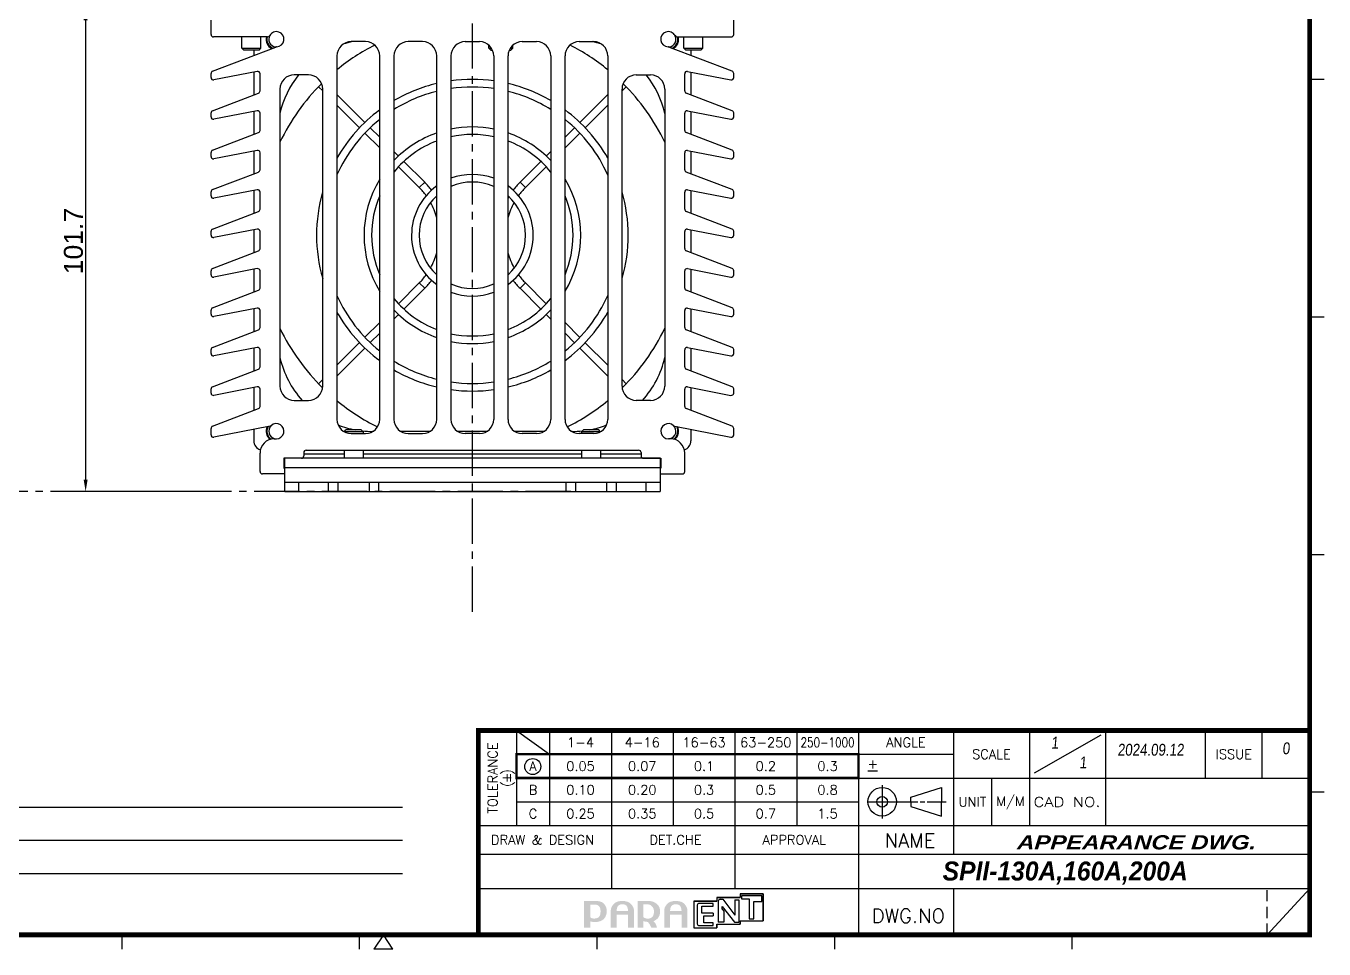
# Model space of a CAD drawing. Extents: x -329 to 5579, y -1951 to 3105.
# Drawn here: x 3192.8 to 3466, y -1950.4 to -1756.1 of the extents above; entities that cross this region are included whole.
import ezdxf
from ezdxf.enums import TextEntityAlignment as Align

# ---------------------------------------------------------------- set-up
doc = ezdxf.new("R2010")
doc.units = 0
doc.header["$PDMODE"] = 3
doc.header["$PDSIZE"] = 1.5
for name, pattern in [('CENTER', [17.8, 10.75, -2.35, 2.35, -2.35]), ('CENTER2', [28.575, 19.05, -3.175, 3.175, -3.175]), ('HIDDEN', [3.525, 2.35, -1.175])]:
    doc.linetypes.add(name, pattern=pattern)
doc.layers.get('0').update_dxf_attribs({"linetype": 'CONTINUOUS'})
doc.layers.get('DEFPOINTS').update_dxf_attribs({"linetype": 'CONTINUOUS'})
for name, color, linetype in [('3', 112, 'CENTER'), ('BRKT2_130_DXF_CONTINUOUS_L', 7, 'CONTINUOUS'), ('DIM', 1, 'CONTINUOUS'), ('FAN92X25_DXF_CONTINUOUS_LI', 7, 'CONTINUOUS'), ('FAN_GRILL92_DXF_CONTINUOUS', 7, 'CONTINUOUS'), ('HEX_M5X16_DXF_CONTINUOUS_L', 7, 'CONTINUOUS'), ('HTSINK-FLEX_DXF_CONTINUOUS', 7, 'CONTINUOUS'), ('PANEL_F-SPIIDXF_CONTINUOUS', 7, 'CONTINUOUS'), ('PH_M4X5_DXF_CONTINUOUS_LIN', 7, 'CONTINUOUS'), ('TH_4X10-CUT2DXF_CONTINUOUS', 7, 'CONTINUOUS'), ('TH_M4X45_DXF_CONTINUOUS_LI', 7, 'CONTINUOUS')]:
    doc.layers.add(name, color=color, linetype=linetype)
doc.styles.add('N', font='arialbi.ttf', dxfattribs={"width": 0.8, "oblique": 5})
doc.styles.add('OMI-1', font='arial.ttf', dxfattribs={"oblique": 1})
doc.styles.add('SIM', font='simplex')
doc.dimstyles.new('1', dxfattribs={"dimtxt": 4, "dimasz": 2.5, "dimexe": 0.8, "dimexo": 0.3, "dimgap": 0.5, "dimtad": 1, "dimtoh": 1, "dimdec": 1, "dimzin": 0, "dimtxsty": 'OMI-1', "dimcen": 0, "dimclrd": 256, "dimclre": 256, "dimclrt": 256, "dimazin": 3, "dimtfac": 0.8, "dimtdec": 1, "dimtix": 1, "dimtmove": 0, "dimatfit": 3, "dimtolj": 1, "dimtzin": 0})

# ---------------------------------------------------------------- blocks, each defined once
blk = doc.blocks.new('*D7085')
at = {"layer": 'DEFPOINTS', "color": 0}
for p in [(3234.22, -1752.4), (3205.32, -1854.1), (3227.72, -1854.1)]:
    blk.add_point(p, dxfattribs=at)
at = {"layer": 'DIM'}
for p, q in [((3233.92, -1752.4), (3204.52, -1752.4)), ((3205.32, -1754.9), (3205.32, -1851.6)), ((3227.42, -1854.1), (3204.52, -1854.1))]:
    blk.add_line(p, q, dxfattribs=at)
for points in [[(3205.73, -1754.9), (3204.9, -1754.9), (3205.32, -1752.4)], [(3204.9, -1851.6), (3205.73, -1851.6), (3205.32, -1854.1)]]:
    blk.add_solid(points, dxfattribs=at)
at = {"layer": 'DIM', "insert": (3202.77, -1801.41), "char_height": 4, "attachment_point": 5, "rotation": 90, "style": 'OMI-1'}
blk.add_mtext('\\A1;101.7', dxfattribs=at)

msp = doc.modelspace()

# ---------------------------------------------------------------- hatches: boundary and pattern name
h = msp.add_hatch(color=256)
edge = h.paths.add_edge_path()
edge.add_spline(control_points=[(3313.41, -1943.57), (3313.2, -1943.81), (3312.89, -1943.97), (3312.4, -1943.97), (3312.29, -1943.97), (3312.13, -1943.96), (3311.92, -1943.91), (3311.71, -1943.87), (3311.6, -1943.76), (3311.55, -1943.71), (3311.55, -1943.63), (3311.55, -1941.18), (3311.55, -1941.03), (3311.69, -1941.03), (3312.46, -1941.03), (3312.46, -1941.03), (3312.9, -1941.03), (3313.19, -1941.16), (3313.41, -1941.4), (3313.63, -1941.65), (3313.7, -1942.07), (3313.7, -1942.44), (3313.7, -1942.82), (3313.63, -1943.33), (3313.41, -1943.57)], knot_values=[0, 0, 0, 0, 1, 1, 1, 2, 2, 2, 3, 3, 3, 4, 4, 4, 5, 5, 5, 6, 6, 6, 7, 7, 7, 8, 8, 8, 8], degree=3, periodic=0)
edge = h.paths.add_edge_path(flags=16)
edge.add_spline(control_points=[(3312.5, -1940.27), (3312.5, -1940.27), (3310.42, -1940.27), (3310.42, -1940.27), (3310.42, -1940.27), (3310.23, -1940.27), (3310.23, -1940.27), (3310.23, -1940.27), (3310.23, -1945.92), (3310.23, -1945.92), (3310.23, -1945.92), (3311.55, -1945.92), (3311.55, -1945.92), (3311.55, -1945.92), (3311.55, -1944.75), (3311.55, -1944.56), (3311.68, -1944.6), (3311.86, -1944.69), (3312.46, -1944.71), (3313.09, -1944.73), (3314.02, -1944.52), (3314.43, -1944.03), (3314.82, -1943.54), (3315.02, -1943.01), (3315.02, -1942.45), (3315.02, -1941.79), (3314.8, -1941.23), (3314.35, -1940.78), (3313.91, -1940.34), (3313.28, -1940.27), (3312.5, -1940.27)], knot_values=[0, 0, 0, 0, 1, 1, 1, 2, 2, 2, 3, 3, 3, 4, 4, 4, 5, 5, 5, 6, 6, 6, 7, 7, 7, 8, 8, 8, 9, 9, 9, 10, 10, 10, 10], degree=3, periodic=0)
h = msp.add_hatch(color=256)
edge = h.paths.add_edge_path()
edge.add_spline(control_points=[(3319.5, -1942.41), (3319.35, -1942.41), (3317.1, -1942.41), (3317.09, -1942.41), (3317.09, -1942.41), (3317.09, -1942.39), (3317.09, -1942.39), (3317.09, -1942.08), (3317.17, -1941.54), (3317.36, -1941.33), (3317.54, -1941.13), (3317.86, -1940.95), (3318.27, -1940.95), (3318.69, -1940.95), (3318.97, -1941.08), (3319.18, -1941.29), (3319.38, -1941.49), (3319.5, -1942.08), (3319.5, -1942.39), (3319.5, -1942.39), (3319.5, -1942.41), (3319.5, -1942.41)], knot_values=[0, 0, 0, 0, 1, 1, 1, 2, 2, 2, 3, 3, 3, 4, 4, 4, 5, 5, 5, 6, 6, 6, 7, 7, 7, 7], degree=3, periodic=0)
edge = h.paths.add_edge_path(flags=16)
edge.add_spline(control_points=[(3318.27, -1940.27), (3317.38, -1940.27), (3316.8, -1940.5), (3316.42, -1940.96), (3316.04, -1941.4), (3315.85, -1941.78), (3315.85, -1942.31), (3315.85, -1942.31), (3315.85, -1945.92), (3315.85, -1945.92), (3315.85, -1945.92), (3317.09, -1945.92), (3317.09, -1945.92), (3317.09, -1945.92), (3317.09, -1944.23), (3317.09, -1943.13), (3317.1, -1943.13), (3319.35, -1943.13), (3319.5, -1943.13), (3319.5, -1943.28), (3319.5, -1945.92), (3319.5, -1945.92), (3319.5, -1945.92), (3320.73, -1945.92), (3320.73, -1945.92), (3320.73, -1945.92), (3320.73, -1942.31), (3320.73, -1942.31), (3320.73, -1941.78), (3320.54, -1941.4), (3320.16, -1940.96), (3319.78, -1940.5), (3319.17, -1940.27), (3318.27, -1940.27)], knot_values=[0, 0, 0, 0, 1, 1, 1, 2, 2, 2, 3, 3, 3, 4, 4, 4, 5, 5, 5, 6, 6, 6, 7, 7, 7, 8, 8, 8, 9, 9, 9, 10, 10, 10, 11, 11, 11, 11], degree=3, periodic=0)
h = msp.add_hatch(color=256)
edge = h.paths.add_edge_path()
edge.add_spline(control_points=[(3324.6, -1943.63), (3324.34, -1943.87), (3324.03, -1943.99), (3323.59, -1943.99), (3323.47, -1943.99), (3323.31, -1943.97), (3323.17, -1943.92), (3323.03, -1943.87), (3322.76, -1943.73), (3322.72, -1943.69), (3322.72, -1943.61), (3322.72, -1941.14), (3322.72, -1941), (3322.86, -1941), (3323.71, -1941), (3323.71, -1941), (3324.1, -1941), (3324.33, -1941.2), (3324.58, -1941.45), (3324.83, -1941.71), (3324.95, -1942.12), (3324.95, -1942.47), (3324.95, -1942.85), (3324.86, -1943.39), (3324.6, -1943.63)], knot_values=[0, 0, 0, 0, 1, 1, 1, 2, 2, 2, 3, 3, 3, 4, 4, 4, 5, 5, 5, 6, 6, 6, 7, 7, 7, 8, 8, 8, 8], degree=3, periodic=0)
edge = h.paths.add_edge_path(flags=16)
edge.add_spline(control_points=[(3323.75, -1940.27), (3323.75, -1940.27), (3321.67, -1940.27), (3321.67, -1940.27), (3321.67, -1940.27), (3321.48, -1940.27), (3321.48, -1940.27), (3321.48, -1940.27), (3321.48, -1945.92), (3321.48, -1945.92), (3321.48, -1945.92), (3322.72, -1945.92), (3322.72, -1945.92), (3322.72, -1945.92), (3322.72, -1944.7), (3322.72, -1944.51), (3322.86, -1944.56), (3323, -1944.59), (3323.12, -1944.61), (3323.12, -1944.61), (3323.51, -1944.66), (3323.6, -1944.68), (3323.81, -1944.82), (3323.98, -1945.1), (3324.1, -1945.29), (3324.23, -1945.49), (3324.38, -1945.92), (3324.38, -1945.92), (3324.38, -1945.92), (3325.58, -1945.92), (3325.58, -1945.92), (3325.58, -1945.92), (3325.41, -1945.26), (3325.25, -1945), (3325.15, -1944.84), (3325, -1944.69), (3324.83, -1944.53), (3325.19, -1944.37), (3325.54, -1944.15), (3325.79, -1943.86), (3326.11, -1943.47), (3326.23, -1943.01), (3326.23, -1942.48), (3326.23, -1941.77), (3326.04, -1941.35), (3325.58, -1940.92), (3325.13, -1940.49), (3324.51, -1940.27), (3323.75, -1940.27)], knot_values=[0, 0, 0, 0, 1, 1, 1, 2, 2, 2, 3, 3, 3, 4, 4, 4, 5, 5, 5, 6, 6, 6, 7, 7, 7, 8, 8, 8, 9, 9, 9, 10, 10, 10, 11, 11, 11, 12, 12, 12, 13, 13, 13, 14, 14, 14, 15, 15, 15, 16, 16, 16, 16], degree=3, periodic=0)
h = msp.add_hatch(color=256)
edge = h.paths.add_edge_path()
edge.add_spline(control_points=[(3330.75, -1942.41), (3330.6, -1942.41), (3328.35, -1942.41), (3328.34, -1942.41), (3328.34, -1942.41), (3328.34, -1942.39), (3328.34, -1942.39), (3328.34, -1942.08), (3328.42, -1941.54), (3328.61, -1941.33), (3328.79, -1941.13), (3329.11, -1940.95), (3329.52, -1940.95), (3329.94, -1940.95), (3330.22, -1941.08), (3330.43, -1941.29), (3330.63, -1941.49), (3330.75, -1942.08), (3330.75, -1942.39), (3330.75, -1942.39), (3330.75, -1942.41), (3330.75, -1942.41)], knot_values=[0, 0, 0, 0, 1, 1, 1, 2, 2, 2, 3, 3, 3, 4, 4, 4, 5, 5, 5, 6, 6, 6, 7, 7, 7, 7], degree=3, periodic=0)
edge = h.paths.add_edge_path(flags=16)
edge.add_spline(control_points=[(3329.52, -1940.27), (3328.63, -1940.27), (3328.05, -1940.5), (3327.67, -1940.96), (3327.29, -1941.4), (3327.1, -1941.78), (3327.1, -1942.31), (3327.1, -1942.31), (3327.1, -1945.92), (3327.1, -1945.92), (3327.1, -1945.92), (3328.34, -1945.92), (3328.34, -1945.92), (3328.34, -1945.92), (3328.34, -1944.23), (3328.34, -1943.13), (3328.35, -1943.13), (3330.6, -1943.13), (3330.75, -1943.13), (3330.75, -1943.28), (3330.75, -1945.92), (3330.75, -1945.92), (3330.75, -1945.92), (3331.98, -1945.92), (3331.98, -1945.92), (3331.98, -1945.92), (3331.98, -1942.31), (3331.98, -1942.31), (3331.98, -1941.78), (3331.79, -1941.4), (3331.41, -1940.96), (3331.03, -1940.5), (3330.42, -1940.27), (3329.52, -1940.27)], knot_values=[0, 0, 0, 0, 1, 1, 1, 2, 2, 2, 3, 3, 3, 4, 4, 4, 5, 5, 5, 6, 6, 6, 7, 7, 7, 8, 8, 8, 9, 9, 9, 10, 10, 10, 11, 11, 11, 11], degree=3, periodic=0)

# ---------------------------------------------------------------- linework, layer by layer
for p, q in [((3465.98, -1767.39), (3462.98, -1767.39)), ((3465.98, -1817.39), (3462.98, -1817.39)), ((3465.98, -1867.39), (3462.98, -1867.39)), ((3295.98, -1904.39), (3302.98, -1909.39)), ((3295.98, -1904.39), (3295.98, -1924.39)), ((3302.98, -1904.39), (3302.98, -1924.39)), ((3315.98, -1904.39), (3315.98, -1924.39)), ((3328.98, -1904.39), (3328.98, -1924.39)), ((3341.98, -1904.39), (3341.98, -1937.65)), ((3354.98, -1904.39), (3354.98, -1924.39)), ((3367.98, -1904.39), (3367.98, -1947.39)), ((3387.98, -1904.39), (3387.98, -1930.39)), ((3403.98, -1904.39), (3403.98, -1924.39)), ((3418.98, -1905.39), (3404.98, -1913.39)), ((3419.98, -1904.39), (3419.98, -1924.39)), ((3440.98, -1904.39), (3440.98, -1914.39)), ((3452.98, -1914.39), (3452.98, -1904.39)), ((3295.98, -1909.39), (3387.98, -1909.39)), ((3295.98, -1914.39), (3462.98, -1914.39)), ((3369.98, -1912.89), (3371.98, -1912.89)), ((3395.98, -1914.39), (3395.98, -1924.39)), ((3372.98, -1915.89), (3372.98, -1922.89)), ((3378.98, -1918.39), (3385.48, -1916.39)), ((3385.48, -1916.39), (3385.48, -1919.39)), ((3465.98, -1917.39), (3462.98, -1917.39)), ((3146.95, -1920.5), (3272.02, -1920.5)), ((3295.98, -1919.39), (3367.98, -1919.39)), ((3369.98, -1919.39), (3380.48, -1919.39)), ((3378.98, -1919.39), (3378.98, -1918.39)), ((3378.98, -1919.39), (3378.98, -1920.39)), ((3378.98, -1920.39), (3385.48, -1922.39)), ((3380.98, -1919.39), (3381.98, -1919.39)), ((3382.48, -1919.39), (3386.48, -1919.39)), ((3385.48, -1922.39), (3385.48, -1919.39)), ((3287.98, -1924.39), (3462.98, -1924.39)), ((3315.98, -1924.39), (3315.98, -1937.65)), ((3146.95, -1927.5), (3272.02, -1927.5)), ((3287.98, -1930.39), (3367.98, -1930.39)), ((3367.98, -1930.39), (3462.98, -1930.39)), ((3146.95, -1934.5), (3272.02, -1934.5)), ((3287.98, -1937.65), (3462.98, -1937.65)), ((3343.06, -1939.55), (3338.18, -1939.55)), ((3338.18, -1939.55), (3338.18, -1940.3)), ((3347.93, -1938.8), (3343.06, -1938.8)), ((3343.06, -1938.8), (3343.06, -1939.55)), ((3347.64, -1939.22), (3343.36, -1939.22)), ((3343.36, -1939.22), (3343.36, -1939.81)), ((3343.36, -1939.81), (3344.99, -1939.82)), ((3344.99, -1939.82), (3345, -1944.01)), ((3347.64, -1940.37), (3347.64, -1939.22)), ((3347.93, -1944.42), (3347.93, -1938.8)), ((3387.98, -1937.65), (3387.98, -1947.39)), ((3453.98, -1947.39), (3462.98, -1937.65)), ((3338.18, -1940.3), (3333.31, -1940.3)), ((3333.31, -1940.3), (3333.31, -1945.92)), ((3334.07, -1941.17), (3334.07, -1945.05)), ((3337.42, -1940.77), (3334.47, -1940.77)), ((3335.02, -1942.82), (3335.02, -1941.36)), ((3335.02, -1941.36), (3337.42, -1941.36)), ((3337.42, -1941.36), (3337.42, -1940.77)), ((3338.47, -1940.32), (3338.47, -1944.73)), ((3338.87, -1939.92), (3339.44, -1939.92)), ((3339.32, -1942.02), (3339.33, -1941.41)), ((3339.32, -1942.02), (3339.63, -1942.4)), ((3339.33, -1941.41), (3341.92, -1944.74)), ((3339.44, -1939.92), (3341.93, -1943.23)), ((3339.63, -1942.4), (3339.64, -1944.73)), ((3341.93, -1940), (3342.78, -1940)), ((3341.93, -1940), (3341.93, -1943.23)), ((3342.78, -1940), (3342.78, -1944.73)), ((3345.99, -1940.38), (3347.64, -1940.37)), ((3345.99, -1944), (3345.99, -1940.38)), ((3337.42, -1942.82), (3335.02, -1942.82)), ((3335.41, -1944.86), (3335.41, -1943.41)), ((3335.41, -1943.41), (3337.42, -1943.41)), ((3337.42, -1944.86), (3335.41, -1944.86)), ((3337.42, -1942.82), (3337.42, -1943.41)), ((3337.42, -1945.45), (3337.42, -1944.86)), ((3338.18, -1945.92), (3338.18, -1945.17)), ((3338.18, -1945.17), (3343.06, -1945.17)), ((3339.64, -1944.73), (3338.47, -1944.73)), ((3341.92, -1944.74), (3342.78, -1944.73)), ((3343.06, -1945.17), (3343.06, -1944.42)), ((3343.06, -1944.42), (3347.93, -1944.42)), ((3345, -1944.01), (3345.99, -1944)), ((3212.98, -1950.39), (3212.98, -1947.39)), ((3262.98, -1950.39), (3262.98, -1947.39)), ((3267.98, -1947.39), (3265.98, -1950.39)), ((3269.98, -1950.39), (3267.98, -1947.39)), ((3312.98, -1950.39), (3312.98, -1947.39)), ((3333.31, -1945.92), (3338.18, -1945.92)), ((3334.47, -1945.45), (3337.42, -1945.45)), ((3362.98, -1950.39), (3362.98, -1947.39)), ((3412.98, -1950.39), (3412.98, -1947.39)), ((3269.98, -1950.39), (3265.98, -1950.39))]:
    msp.add_line(p, q)
at = {"color": 3}
for p, q in [((3338.18, -1939.55), (3338.18, -1940.3)), ((3338.18, -1939.55), (3343.06, -1939.55)), ((3343.06, -1938.8), (3343.06, -1939.55)), ((3343.06, -1938.8), (3347.93, -1938.8)), ((3347.93, -1938.8), (3347.93, -1944.42)), ((3333.31, -1940.3), (3333.31, -1945.92)), ((3333.31, -1940.3), (3338.18, -1940.3)), ((3338.18, -1945.17), (3338.18, -1945.92)), ((3338.18, -1945.17), (3343.06, -1945.17)), ((3343.06, -1944.42), (3343.06, -1945.17)), ((3343.06, -1944.42), (3347.93, -1944.42)), ((3333.31, -1945.92), (3338.18, -1945.92))]:
    msp.add_line(p, q, dxfattribs=at)
at = {"linetype": 'HIDDEN'}
msp.add_line((3453.98, -1947.39), (3453.98, -1937.65), dxfattribs=at)
at = {"const_width": 1}
msp.add_lwpolyline([(3462.98, -1397.39), (2662.98, -1397.39), (2662.98, -1947.39), (3462.98, -1947.39)], close=True, dxfattribs=at)
for points, const_width in [([(3287.98, -1947.39), (3287.98, -1904.39), (3462.98, -1904.39)], 1), ([(3295.98, -1909.39), (3367.98, -1909.39), (3367.98, -1914.39), (3295.98, -1914.39), (3295.98, -1909.39)], 0.5)]:
    msp.add_lwpolyline(points, dxfattribs=dict(const_width=const_width))
for centre, radius in [((3299.43, -1911.98), 1.69), ((3372.98, -1919.39), 3), ((3372.98, -1919.39), 1.12)]:
    msp.add_circle(centre, radius)
for centre, start, end in [((3334.47, -1941.17), 89.9532, 180.0946), ((3338.87, -1940.32), 90.2374, 180), ((3334.47, -1945.05), 180.0946, 270.0249)]:
    msp.add_arc(centre, 0.4, start, end)
at = {"layer": '3', "linetype": 'CENTER2', "ltscale": 0.5}
for p, q in [((3286.72, -1879.38), (3286.72, -1629.67)), ((3307.45, -1854.1), (2723.91, -1854.1))]:
    msp.add_line(p, q, dxfattribs=at)
at = {"layer": 'BRKT2_130_DXF_CONTINUOUS_L', "color": 7, "linetype": 'CONTINUOUS'}
for p, q in [((3326.22, -1847.1), (3247.22, -1847.1)), ((3247.22, -1854.1), (3247.22, -1847.1)), ((3326.22, -1849.1), (3247.22, -1849.1)), ((3326.22, -1847.1), (3326.22, -1854.1)), ((3247.22, -1852.1), (3326.22, -1852.1)), ((3250.22, -1854.1), (3250.22, -1852.1)), ((3256.47, -1854.1), (3256.47, -1852.1)), ((3258.47, -1854.1), (3258.47, -1852.1)), ((3264.97, -1852.1), (3264.97, -1854.1)), ((3266.97, -1852.1), (3266.97, -1854.1)), ((3306.47, -1854.1), (3306.47, -1852.1)), ((3308.47, -1854.1), (3308.47, -1852.1)), ((3314.97, -1852.1), (3314.97, -1854.1)), ((3316.97, -1852.1), (3316.97, -1854.1)), ((3323.22, -1852.1), (3323.22, -1854.1)), ((3247.22, -1854.1), (3326.22, -1854.1))]:
    msp.add_line(p, q, dxfattribs=at)
at = {"layer": 'FAN92X25_DXF_CONTINUOUS_LI', "color": 7, "linetype": 'CONTINUOUS'}
for p, q in [((3251.22, -1846.15), (3259.72, -1846.15)), ((3263.72, -1846.15), (3309.72, -1846.15)), ((3313.72, -1846.15), (3322.22, -1846.15))]:
    msp.add_line(p, q, dxfattribs=at)
for centre, radius, start, end in [((3245.47, -1758.9), 2.15, 190.9746, 244.7269), ((3327.97, -1758.9), 2.15, 295.2731, 349.0254), ((3286.72, -1800.15), 45, 117.1798, 129.311), ((3286.72, -1800.15), 45, 50.689, 62.8202), ((3286.72, -1800.15), 45, 134.8541, 154.1933), ((3286.72, -1800.15), 45, 25.8067, 45.1459), ((3286.72, -1800.15), 45, 205.8067, 225.5186), ((3286.72, -1800.15), 45, 314.4814, 334.1933), ((3286.72, -1800.15), 45, 230.689, 243.6776), ((3286.72, -1800.15), 45, 296.3224, 309.311), ((3245.47, -1841.4), 2.15, 190.9746, 233.2777), ((3327.97, -1841.4), 2.15, 306.7223, 349.0254)]:
    msp.add_arc(centre, radius, start, end, dxfattribs=at)
at = {"layer": 'FAN_GRILL92_DXF_CONTINUOUS', "color": 7, "linetype": 'CONTINUOUS'}
for p, q in [((3255.22, -1769.78), (3254.34, -1768.91)), ((3318.22, -1769.78), (3319.1, -1768.91)), ((3264.1, -1776.4), (3258.22, -1770.52)), ((3262.97, -1777.53), (3258.22, -1772.78)), ((3309.33, -1776.41), (3315.22, -1770.52)), ((3310.46, -1777.54), (3315.22, -1772.78)), ((3267.22, -1781.78), (3264.1, -1778.66)), ((3267.22, -1779.52), (3265.23, -1777.53)), ((3306.22, -1779.52), (3308.2, -1777.54)), ((3306.22, -1781.78), (3309.33, -1778.67)), ((3271.17, -1783.48), (3270.22, -1782.52)), ((3302.26, -1783.48), (3303.22, -1782.52)), ((3275.55, -1790.11), (3271.18, -1785.74)), ((3276.68, -1788.98), (3272.31, -1784.61)), ((3296.76, -1788.98), (3301.13, -1784.61)), ((3297.89, -1790.11), (3302.26, -1785.74)), ((3276.68, -1788.98), (3275.55, -1790.11)), ((3296.76, -1788.98), (3297.89, -1790.11)), ((3275.55, -1810.19), (3271.18, -1814.56)), ((3276.68, -1811.32), (3272.31, -1815.69)), ((3276.68, -1811.32), (3275.55, -1810.19)), ((3296.76, -1811.32), (3297.89, -1810.19)), ((3296.76, -1811.32), (3301.13, -1815.69)), ((3297.89, -1810.19), (3302.26, -1814.56)), ((3271.18, -1816.82), (3270.22, -1817.78)), ((3302.26, -1816.83), (3303.22, -1817.78)), ((3267.22, -1818.52), (3264.11, -1821.63)), ((3306.22, -1818.52), (3309.34, -1821.64)), ((3267.22, -1820.78), (3265.24, -1822.76)), ((3306.22, -1820.78), (3308.21, -1822.77)), ((3262.98, -1822.76), (3258.22, -1827.52)), ((3264.11, -1823.89), (3258.22, -1829.78)), ((3309.34, -1823.9), (3315.22, -1829.78)), ((3310.47, -1822.77), (3315.22, -1827.52)), ((3255.22, -1830.52), (3254.34, -1831.4)), ((3318.22, -1830.52), (3319.1, -1831.4))]:
    msp.add_line(p, q, dxfattribs=at)
for centre, radius, start, end in [((3286.72, -1800.15), 32.8, 82.112, 97.8877), ((3286.72, -1800.15), 31.2, 103.914, 121.9402), ((3286.72, -1800.15), 32.8, 103.2232, 120.2094), ((3286.72, -1800.15), 31.2, 81.7042, 98.294), ((3286.72, -1800.15), 32.8, 59.787, 76.7808), ((3286.72, -1800.15), 31.2, 58.0662, 76.0878), ((3286.72, -1800.15), 32.8, 126.4878, 150.3669), ((3286.72, -1800.15), 31.2, 128.6996, 156.0138), ((3286.72, -1800.15), 31.2, 23.9681, 51.3178), ((3286.72, -1800.15), 32.8, 29.6505, 53.5083), ((3286.72, -1800.15), 22.8, 109.211, 136.3706), ((3286.72, -1800.15), 22.8, 78.6114, 101.3836), ((3286.72, -1800.15), 22.8, 43.6132, 70.7872), ((3286.72, -1800.15), 21.2, 110.7278, 141.1299), ((3286.72, -1800.15), 21.2, 77.7404, 102.2594), ((3286.72, -1800.15), 21.2, 38.8687, 69.2771), ((3286.72, -1800.15), 22.8, 148.8326, 211.1968), ((3265.51, -1800.15), 15.8, 36.9155, 45), ((3286.72, -1800.15), 12.8, 69.4125, 110.5957), ((3286.72, -1800.15), 11.2, 66.3081, 113.6919), ((3307.93, -1800.15), 15.8, 135, 143.0887), ((3286.72, -1800.15), 22.8, 328.8326, 31.1968), ((3286.72, -1800.15), 32.8, 163.8834, 196.1498), ((3286.72, -1800.15), 21.2, 156.9499, 203.0579), ((3286.72, -1800.15), 12.8, 125.887, 234.1108), ((3286.72, -1800.15), 11.2, 132.0711, 227.9289), ((3265.51, -1800.15), 14.2, 35.8992, 45), ((3265.51, -1800.15), 15.8, 29.7404, 31.0337), ((3307.93, -1800.15), 15.8, 148.9663, 150.2596), ((3286.72, -1800.15), 12.8, 305.887, 54.1108), ((3286.72, -1800.15), 11.2, 312.0711, 47.9289), ((3307.93, -1800.15), 14.2, 135, 144.0816), ((3286.72, -1800.15), 21.2, 336.9499, 23.0579), ((3286.72, -1800.15), 32.8, 343.8834, 16.1498), ((3265.51, -1800.15), 14.2, 15.0414, 29.1012), ((3307.93, -1800.15), 14.2, 150.8988, 164.9586), ((3265.51, -1800.15), 14.2, 330.8988, 344.9586), ((3307.93, -1800.15), 14.2, 195.0414, 209.1012), ((3265.51, -1800.15), 14.2, 315, 324.0816), ((3265.51, -1800.15), 15.8, 328.9663, 330.2596), ((3307.93, -1800.15), 15.8, 209.7404, 211.0337), ((3307.93, -1800.15), 14.2, 215.8992, 225), ((3265.51, -1800.15), 15.8, 315, 323.0887), ((3286.72, -1800.15), 11.2, 246.3081, 293.6919), ((3307.93, -1800.15), 15.8, 216.9155, 225), ((3286.72, -1800.15), 31.2, 203.9681, 231.3178), ((3286.72, -1800.15), 21.2, 218.8687, 249.2771), ((3286.72, -1800.15), 12.8, 249.4125, 290.5957), ((3286.72, -1800.15), 21.2, 290.7278, 321.1299), ((3286.72, -1800.15), 31.2, 308.6996, 336.0138), ((3286.72, -1800.15), 32.8, 209.6505, 233.5083), ((3286.72, -1800.15), 22.8, 223.6132, 250.7872), ((3286.72, -1800.15), 22.8, 289.211, 316.3706), ((3286.72, -1800.15), 32.8, 306.4878, 330.3669), ((3286.72, -1800.15), 21.2, 257.7404, 282.2594), ((3286.72, -1800.15), 22.8, 258.6114, 281.3836), ((3286.72, -1800.15), 31.2, 238.0662, 256.0878), ((3286.72, -1800.15), 31.2, 283.914, 301.9402), ((3286.72, -1800.15), 32.8, 239.787, 256.7808), ((3286.72, -1800.15), 32.8, 283.2232, 300.2094), ((3286.72, -1800.15), 31.2, 261.7042, 278.294), ((3286.72, -1800.15), 32.8, 262.112, 277.8877)]:
    msp.add_arc(centre, radius, start, end, dxfattribs=at)
at = {"layer": 'HEX_M5X16_DXF_CONTINUOUS_L', "color": 7, "linetype": 'CONTINUOUS'}
for p, q in [((3290.22, -1760.8), (3290.22, -1760.17)), ((3290.22, -1760.8), (3290.75, -1760.8)), ((3290.22, -1760.8), (3290.62, -1761.2)), ((3290.62, -1761.2), (3290.97, -1761.2)), ((3294.47, -1761.2), (3294.82, -1761.2)), ((3294.69, -1760.8), (3295.22, -1760.8)), ((3295.22, -1760.8), (3294.82, -1761.2)), ((3295.22, -1760.8), (3295.22, -1760.19))]:
    msp.add_line(p, q, dxfattribs=at)
at = {"layer": 'HTSINK-FLEX_DXF_CONTINUOUS', "color": 7, "linetype": 'CONTINUOUS'}
for p, q in [((3231.72, -1757.9), (3231.72, -1754.9)), ((3341.72, -1757.9), (3341.72, -1754.9)), ((3243.62, -1758.4), (3232.22, -1758.4)), ((3264.22, -1759.4), (3261.22, -1759.4)), ((3276.22, -1759.4), (3273.22, -1759.4)), ((3285.22, -1759.4), (3288.22, -1759.4)), ((3297.22, -1759.4), (3300.22, -1759.4)), ((3309.22, -1759.4), (3312.22, -1759.4)), ((3329.82, -1758.4), (3341.22, -1758.4)), ((3232.04, -1765.65), (3245.36, -1760.53)), ((3341.4, -1765.65), (3328.08, -1760.53)), ((3258.22, -1762.4), (3258.22, -1838.9)), ((3267.22, -1838.9), (3267.22, -1762.4)), ((3270.22, -1762.4), (3270.22, -1838.9)), ((3279.22, -1838.9), (3279.22, -1762.4)), ((3282.22, -1762.4), (3282.22, -1838.9)), ((3291.22, -1762.4), (3291.22, -1838.9)), ((3294.22, -1838.9), (3294.22, -1762.4)), ((3303.22, -1762.4), (3303.22, -1838.9)), ((3306.22, -1838.9), (3306.22, -1762.4)), ((3315.22, -1762.4), (3315.22, -1838.9)), ((3231.72, -1766.96), (3231.72, -1766.11)), ((3241.42, -1765.68), (3232.31, -1767.45)), ((3242.02, -1769.77), (3242.02, -1766.17)), ((3252.22, -1766.4), (3249.22, -1766.4)), ((3321.22, -1766.4), (3324.22, -1766.4)), ((3331.42, -1769.77), (3331.42, -1766.17)), ((3332.01, -1765.68), (3341.12, -1767.45)), ((3341.72, -1766.96), (3341.72, -1766.11)), ((3232.04, -1773.95), (3241.7, -1770.24)), ((3246.22, -1769.4), (3246.22, -1831.9)), ((3255.22, -1831.9), (3255.22, -1769.4)), ((3318.22, -1831.9), (3318.22, -1769.4)), ((3327.22, -1769.4), (3327.22, -1831.9)), ((3341.4, -1773.95), (3331.74, -1770.24)), ((3231.72, -1775.26), (3231.72, -1774.41)), ((3241.42, -1773.98), (3232.31, -1775.75)), ((3242.02, -1778.07), (3242.02, -1774.47)), ((3331.42, -1778.07), (3331.42, -1774.47)), ((3332.01, -1773.98), (3341.12, -1775.75)), ((3341.72, -1775.26), (3341.72, -1774.41)), ((3232.04, -1782.25), (3241.7, -1778.54)), ((3341.4, -1782.25), (3331.74, -1778.54)), ((3231.72, -1783.56), (3231.72, -1782.71)), ((3241.42, -1782.28), (3232.31, -1784.05)), ((3242.02, -1786.37), (3242.02, -1782.77)), ((3331.42, -1786.37), (3331.42, -1782.77)), ((3332.01, -1782.28), (3341.12, -1784.05)), ((3341.72, -1783.56), (3341.72, -1782.71)), ((3232.04, -1790.55), (3241.7, -1786.84)), ((3341.4, -1790.55), (3331.74, -1786.84)), ((3231.72, -1791.86), (3231.72, -1791.01)), ((3241.42, -1790.58), (3232.31, -1792.35)), ((3242.02, -1794.67), (3242.02, -1791.07)), ((3331.42, -1794.67), (3331.42, -1791.07)), ((3332.01, -1790.58), (3341.12, -1792.35)), ((3341.72, -1791.86), (3341.72, -1791.01)), ((3232.04, -1798.85), (3241.7, -1795.14)), ((3341.4, -1798.85), (3331.74, -1795.14)), ((3231.72, -1800.16), (3231.72, -1799.31)), ((3241.42, -1798.88), (3232.31, -1800.65)), ((3242.02, -1802.97), (3242.02, -1799.37)), ((3331.42, -1802.97), (3331.42, -1799.37)), ((3332.01, -1798.88), (3341.12, -1800.65)), ((3341.72, -1800.16), (3341.72, -1799.31)), ((3232.04, -1807.15), (3241.7, -1803.44)), ((3341.4, -1807.15), (3331.74, -1803.44)), ((3231.72, -1808.46), (3231.72, -1807.61)), ((3241.42, -1807.18), (3232.31, -1808.95)), ((3242.02, -1811.27), (3242.02, -1807.67)), ((3331.42, -1811.27), (3331.42, -1807.67)), ((3332.01, -1807.18), (3341.12, -1808.95)), ((3341.72, -1808.46), (3341.72, -1807.61)), ((3232.04, -1815.45), (3241.7, -1811.74)), ((3341.4, -1815.45), (3331.74, -1811.74)), ((3231.72, -1816.76), (3231.72, -1815.91)), ((3241.42, -1815.48), (3232.31, -1817.25)), ((3242.02, -1819.57), (3242.02, -1815.97)), ((3331.42, -1819.57), (3331.42, -1815.97)), ((3332.01, -1815.48), (3341.12, -1817.25)), ((3341.72, -1816.76), (3341.72, -1815.91)), ((3232.04, -1823.75), (3241.7, -1820.04)), ((3341.4, -1823.75), (3331.74, -1820.04)), ((3231.72, -1825.06), (3231.72, -1824.21)), ((3241.42, -1823.78), (3232.31, -1825.55)), ((3242.02, -1827.87), (3242.02, -1824.27)), ((3331.42, -1827.87), (3331.42, -1824.27)), ((3332.01, -1823.78), (3341.12, -1825.55)), ((3341.72, -1825.06), (3341.72, -1824.21)), ((3232.04, -1832.05), (3241.7, -1828.34)), ((3341.4, -1832.05), (3331.74, -1828.34)), ((3231.72, -1833.36), (3231.72, -1832.51)), ((3241.42, -1832.08), (3232.31, -1833.85)), ((3242.02, -1836.17), (3242.02, -1832.57)), ((3331.42, -1836.17), (3331.42, -1832.57)), ((3332.01, -1832.08), (3341.12, -1833.85)), ((3341.72, -1833.36), (3341.72, -1832.51)), ((3249.22, -1834.9), (3252.22, -1834.9)), ((3324.22, -1834.9), (3321.22, -1834.9)), ((3232.04, -1840.35), (3241.7, -1836.64)), ((3341.4, -1840.35), (3331.74, -1836.64)), ((3231.72, -1842.16), (3231.72, -1840.81)), ((3244.13, -1840.36), (3232.31, -1842.65)), ((3329.31, -1840.36), (3341.12, -1842.65)), ((3341.72, -1842.16), (3341.72, -1840.81)), ((3245.02, -1843), (3245.47, -1843)), ((3261.22, -1841.9), (3264.22, -1841.9)), ((3273.22, -1841.9), (3276.22, -1841.9)), ((3288.22, -1841.9), (3285.22, -1841.9)), ((3300.22, -1841.9), (3297.22, -1841.9)), ((3312.22, -1841.9), (3309.22, -1841.9)), ((3328.42, -1843), (3327.97, -1843)), ((3242.02, -1849.9), (3242.02, -1846)), ((3251.22, -1845.9), (3251.22, -1846.6)), ((3251.72, -1845.4), (3321.72, -1845.4)), ((3322.22, -1845.9), (3322.22, -1846.6)), ((3331.42, -1849.9), (3331.42, -1846)), ((3250.72, -1847.1), (3247.02, -1847.1)), ((3247.02, -1847.1), (3247.02, -1849.2)), ((3247.02, -1849.2), (3247.22, -1849.2)), ((3322.72, -1847.1), (3326.42, -1847.1)), ((3326.42, -1849.2), (3326.22, -1849.2)), ((3326.42, -1847.1), (3326.42, -1849.2)), ((3247.22, -1850.4), (3242.52, -1850.4)), ((3326.22, -1850.4), (3330.92, -1850.4))]:
    msp.add_line(p, q, dxfattribs=at)
for centre, radius, start, end in [((3232.22, -1757.9), 0.5, 180, 270), ((3243.62, -1757.9), 0.5, 270, 331.5631), ((3245.47, -1758.9), 1.6, 271.9646, 151.5631), ((3261.22, -1762.4), 3, 90, 180), ((3264.22, -1762.4), 3, 0, 90), ((3273.22, -1762.4), 3, 90, 180), ((3276.22, -1762.4), 3, 0, 90), ((3285.22, -1762.4), 3, 90, 180), ((3288.22, -1762.4), 3, 0, 90), ((3297.22, -1762.4), 3, 90, 180), ((3300.22, -1762.4), 3, 0, 90), ((3309.22, -1762.4), 3, 90, 180), ((3312.22, -1762.4), 3, 0, 90), ((3327.97, -1758.9), 1.6, 28.4369, 268.0354), ((3329.82, -1757.9), 0.5, 208.4369, 270), ((3341.22, -1757.9), 0.5, 270, 0), ((3245.54, -1761), 0.5, 91.9646, 111), ((3327.9, -1761), 0.5, 69, 88.0354), ((3232.22, -1766.11), 0.5, 111, 180), ((3232.22, -1766.96), 0.5, 180, 281), ((3241.52, -1766.17), 0.5, 0, 101), ((3249.22, -1769.4), 3, 90, 180), ((3252.22, -1769.4), 3, 0, 90), ((3321.22, -1769.4), 3, 90, 180), ((3324.22, -1769.4), 3, 0, 90), ((3331.92, -1766.17), 0.5, 79, 180), ((3341.22, -1766.96), 0.5, 259, 0), ((3341.22, -1766.11), 0.5, 0, 69), ((3241.52, -1769.77), 0.5, 291, 0), ((3331.92, -1769.77), 0.5, 180, 249), ((3232.22, -1774.41), 0.5, 111, 180), ((3232.22, -1775.26), 0.5, 180, 281), ((3241.52, -1774.47), 0.5, 0, 101), ((3331.92, -1774.47), 0.5, 79, 180), ((3341.22, -1775.26), 0.5, 259, 0), ((3341.22, -1774.41), 0.5, 0, 69), ((3241.52, -1778.07), 0.5, 291, 0), ((3331.92, -1778.07), 0.5, 180, 249), ((3232.22, -1782.71), 0.5, 111, 180), ((3232.22, -1783.56), 0.5, 180, 281), ((3241.52, -1782.77), 0.5, 0, 101), ((3331.92, -1782.77), 0.5, 79, 180), ((3341.22, -1783.56), 0.5, 259, 0), ((3341.22, -1782.71), 0.5, 0, 69), ((3241.52, -1786.37), 0.5, 291, 0), ((3331.92, -1786.37), 0.5, 180, 249), ((3232.22, -1791.01), 0.5, 111, 180), ((3232.22, -1791.86), 0.5, 180, 281), ((3241.52, -1791.07), 0.5, 0, 101), ((3331.92, -1791.07), 0.5, 79, 180), ((3341.22, -1791.86), 0.5, 259, 0), ((3341.22, -1791.01), 0.5, 0, 69), ((3241.52, -1794.67), 0.5, 291, 0), ((3331.92, -1794.67), 0.5, 180, 249), ((3232.22, -1799.31), 0.5, 111, 180), ((3232.22, -1800.16), 0.5, 180, 281), ((3241.52, -1799.37), 0.5, 0, 101), ((3331.92, -1799.37), 0.5, 79, 180), ((3341.22, -1800.16), 0.5, 259, 0), ((3341.22, -1799.31), 0.5, 0, 69), ((3241.52, -1802.97), 0.5, 291, 0), ((3331.92, -1802.97), 0.5, 180, 249), ((3232.22, -1807.61), 0.5, 111, 180), ((3232.22, -1808.46), 0.5, 180, 281), ((3241.52, -1807.67), 0.5, 0, 101), ((3331.92, -1807.67), 0.5, 79, 180), ((3341.22, -1808.46), 0.5, 259, 0), ((3341.22, -1807.61), 0.5, 0, 69), ((3241.52, -1811.27), 0.5, 291, 0), ((3331.92, -1811.27), 0.5, 180, 249), ((3232.22, -1815.91), 0.5, 111, 180), ((3232.22, -1816.76), 0.5, 180, 281), ((3241.52, -1815.97), 0.5, 0, 101), ((3331.92, -1815.97), 0.5, 79, 180), ((3341.22, -1816.76), 0.5, 259, 0), ((3341.22, -1815.91), 0.5, 0, 69), ((3241.52, -1819.57), 0.5, 291, 0), ((3331.92, -1819.57), 0.5, 180, 249), ((3232.22, -1824.21), 0.5, 111, 180), ((3232.22, -1825.06), 0.5, 180, 281), ((3241.52, -1824.27), 0.5, 0, 101), ((3331.92, -1824.27), 0.5, 79, 180), ((3341.22, -1825.06), 0.5, 259, 0), ((3341.22, -1824.21), 0.5, 0, 69), ((3241.52, -1827.87), 0.5, 291, 0), ((3331.92, -1827.87), 0.5, 180, 249), ((3232.22, -1832.51), 0.5, 111, 180), ((3241.52, -1832.57), 0.5, 0, 101), ((3249.22, -1831.9), 3, 180, 270), ((3252.22, -1831.9), 3, 270, 0), ((3321.22, -1831.9), 3, 180, 270), ((3324.22, -1831.9), 3, 270, 0), ((3331.92, -1832.57), 0.5, 79, 180), ((3341.22, -1832.51), 0.5, 0, 69), ((3232.22, -1833.36), 0.5, 180, 281), ((3341.22, -1833.36), 0.5, 259, 0), ((3241.52, -1836.17), 0.5, 291, 0), ((3331.92, -1836.17), 0.5, 180, 249), ((3232.22, -1840.81), 0.5, 111, 180), ((3244.04, -1839.87), 0.5, 281, 313.0227), ((3245.47, -1841.4), 1.6, 270, 133.0227), ((3261.22, -1838.9), 3, 180, 270), ((3264.22, -1838.9), 3, 270, 0), ((3273.22, -1838.9), 3, 180, 270), ((3276.22, -1838.9), 3, 270, 0), ((3285.22, -1838.9), 3, 180, 270), ((3288.22, -1838.9), 3, 270, 0), ((3297.22, -1838.9), 3, 180, 270), ((3300.22, -1838.9), 3, 270, 0), ((3309.22, -1838.9), 3, 180, 270), ((3312.22, -1838.9), 3, 270, 0), ((3327.97, -1841.4), 1.6, 46.9773, 270), ((3329.4, -1839.87), 0.5, 226.9773, 259), ((3341.22, -1840.81), 0.5, 0, 69), ((3232.22, -1842.16), 0.5, 180, 281), ((3245.02, -1846), 3, 90, 180), ((3328.42, -1846), 3, 0, 90), ((3341.22, -1842.16), 0.5, 259, 0), ((3250.72, -1846.6), 0.5, 270, 0), ((3251.72, -1845.9), 0.5, 90, 180), ((3321.72, -1845.9), 0.5, 0, 90), ((3322.72, -1846.6), 0.5, 180, 270), ((3242.52, -1849.9), 0.5, 180, 270), ((3330.92, -1849.9), 0.5, 270, 0)]:
    msp.add_arc(centre, radius, start, end, dxfattribs=at)
at = {"layer": 'PANEL_F-SPIIDXF_CONTINUOUS', "color": 7, "linetype": 'CONTINUOUS'}
for p, q in [((3240.72, -1761.2), (3240.72, -1762.32)), ((3332.72, -1761.2), (3332.72, -1762.32)), ((3240.72, -1765.82), (3240.72, -1770.62)), ((3332.72, -1765.82), (3332.72, -1770.62)), ((3240.72, -1774.12), (3240.72, -1778.92)), ((3332.72, -1774.12), (3332.72, -1778.92)), ((3240.72, -1782.42), (3240.72, -1787.22)), ((3332.72, -1782.42), (3332.72, -1787.22)), ((3240.72, -1790.72), (3240.72, -1795.52)), ((3332.72, -1790.72), (3332.72, -1795.52)), ((3240.72, -1799.02), (3240.72, -1803.82)), ((3332.72, -1799.02), (3332.72, -1803.82)), ((3240.72, -1807.32), (3240.72, -1812.12)), ((3332.72, -1807.32), (3332.72, -1812.12)), ((3240.72, -1815.62), (3240.72, -1820.42)), ((3332.72, -1815.62), (3332.72, -1820.42)), ((3240.72, -1823.92), (3240.72, -1828.72)), ((3332.72, -1823.92), (3332.72, -1828.72)), ((3240.72, -1832.22), (3240.72, -1837.02)), ((3332.72, -1832.22), (3332.72, -1837.02)), ((3240.72, -1841.02), (3240.72, -1843.4)), ((3265.79, -1841.45), (3265.72, -1841.45)), ((3277.79, -1841.45), (3271.65, -1841.45)), ((3289.79, -1841.45), (3283.65, -1841.45)), ((3301.79, -1841.45), (3295.65, -1841.45)), ((3307.72, -1841.45), (3307.65, -1841.45)), ((3332.72, -1841.02), (3332.72, -1843.4))]:
    msp.add_line(p, q, dxfattribs=at)
for centre, radius, start, end in [((3245.47, -1758.95), 2.15, 165.1528, 243.0759), ((3265.72, -1778.95), 20, 102.0657, 108.1862), ((3307.72, -1778.95), 20, 71.8138, 77.9343), ((3327.97, -1758.95), 2.15, 296.9241, 14.8472), ((3265.72, -1778.95), 20, 141.1139, 167.2256), ((3307.72, -1778.95), 20, 12.7744, 38.8861), ((3265.72, -1821.45), 20, 192.7744, 222.2775), ((3307.72, -1821.45), 20, 317.7225, 347.2256), ((3245.47, -1841.45), 2.15, 152.7309, 231.698), ((3265.72, -1821.45), 20, 248.7207, 259.3488), ((3265.72, -1821.45), 20, 263.7617, 270), ((3307.72, -1821.45), 20, 270, 276.2383), ((3307.72, -1821.45), 20, 280.6512, 291.2793), ((3327.97, -1841.45), 2.15, 308.302, 27.2691), ((3242.72, -1843.4), 2, 180, 252.0982), ((3330.72, -1843.4), 2, 287.9018, 0)]:
    msp.add_arc(centre, radius, start, end, dxfattribs=at)
at = {"layer": 'PH_M4X5_DXF_CONTINUOUS_LIN', "color": 7, "linetype": 'CONTINUOUS'}
for p, q in [((3259.72, -1841.5), (3260.12, -1841.1)), ((3263.72, -1841.5), (3259.72, -1841.5)), ((3263.32, -1841.1), (3260.12, -1841.1)), ((3263.72, -1841.5), (3263.32, -1841.1)), ((3263.72, -1841.5), (3263.72, -1841.9)), ((3309.72, -1841.5), (3310.12, -1841.1)), ((3313.71, -1841.5), (3309.72, -1841.5)), ((3309.72, -1841.5), (3309.72, -1841.9)), ((3313.32, -1841.1), (3310.12, -1841.1)), ((3313.72, -1841.5), (3313.32, -1841.1)), ((3259.72, -1845.4), (3259.72, -1847.1)), ((3263.72, -1845.4), (3263.72, -1847.1)), ((3309.72, -1845.4), (3309.72, -1847.1)), ((3313.72, -1845.4), (3313.72, -1847.1))]:
    msp.add_line(p, q, dxfattribs=at)
at = {"layer": 'TH_4X10-CUT2DXF_CONTINUOUS', "color": 7, "linetype": 'CONTINUOUS'}
for p, q in [((3238.22, -1760.8), (3238.22, -1758.4)), ((3242.22, -1760.8), (3242.22, -1758.4)), ((3331.22, -1760.8), (3331.22, -1758.4)), ((3335.22, -1760.8), (3335.22, -1758.4)), ((3238.62, -1761.2), (3238.22, -1760.8)), ((3238.22, -1760.8), (3242.22, -1760.8)), ((3241.82, -1761.2), (3238.62, -1761.2)), ((3241.82, -1761.2), (3242.22, -1760.8)), ((3331.22, -1760.8), (3335.22, -1760.8)), ((3331.62, -1761.2), (3331.22, -1760.8)), ((3334.82, -1761.2), (3331.62, -1761.2)), ((3334.82, -1761.2), (3335.22, -1760.8))]:
    msp.add_line(p, q, dxfattribs=at)
at = {"layer": 'TH_M4X45_DXF_CONTINUOUS_LI', "color": 7, "linetype": 'CONTINUOUS'}
for centre, radius, start, end in [((3245.47, -1758.9), 2, 165.5125, 248.9671), ((3245.47, -1758.9), 1.6, 150.8382, 263.0763), ((3327.97, -1758.9), 1.6, 276.9237, 29.1618), ((3327.97, -1758.9), 2, 291.0329, 14.4875), ((3245.47, -1841.4), 2, 151.165, 236.7478), ((3245.47, -1841.4), 1.6, 132.2072, 258.4706), ((3327.97, -1841.4), 1.6, 281.5295, 47.7928), ((3327.97, -1841.4), 2, 303.2522, 28.835)]:
    msp.add_arc(centre, radius, start, end, dxfattribs=at)

# ---------------------------------------------------------------- texts
at = {"style": 'SIM'}
for s, p in [('TOLERANCE', (3291.98, -1914.39)), ('( )', (3294.98, -1914.39)), ('-', (3295.62, -1914.36))]:
    msp.add_text(s, height=2, rotation=90, dxfattribs=at).set_placement(p, align=Align.CENTER)
for s, height, p in [('1-4', 2, (3309.48, -1906.89)), ('4-16', 2, (3322.48, -1906.89)), ('16-63', 2, (3335.48, -1906.89)), ('63-250', 2, (3348.48, -1906.89)), ('ANGLE', 2, (3377.98, -1906.89)), ('SCALE', 2, (3395.98, -1909.39)), ('ISSUE', 2, (3446.98, -1909.39)), ('A', 2, (3299.48, -1911.89)), ('0.05', 2, (3309.48, -1911.89)), ('0.07', 2, (3322.48, -1911.89)), ('0.1', 2, (3335.48, -1911.89)), ('0.2', 2, (3348.48, -1911.89)), ('0.3', 2, (3361.48, -1911.89)), ('B', 2, (3299.48, -1916.89)), ('0.10', 2, (3309.48, -1916.89)), ('0.20', 2, (3322.48, -1916.89)), ('0.3', 2, (3335.48, -1916.89)), ('0.5', 2, (3348.48, -1916.89)), ('0.8', 2, (3361.48, -1916.89)), ('M/M', 2, (3399.98, -1919.39)), ('UNIT', 2, (3391.98, -1919.39)), ('C', 2, (3299.48, -1921.89)), ('0.25', 2, (3309.48, -1921.89)), ('0.35', 2, (3322.48, -1921.89)), ('0.5', 2, (3335.48, -1921.89)), ('0.7', 2, (3348.48, -1921.89)), ('1.5', 2, (3361.48, -1921.89)), ('NAME', 3, (3378.83, -1927.54)), ('DRAW & DESIGN', 2, (3301.48, -1927.39)), ('DET.CHE', 2, (3329.48, -1927.39)), ('APPROVAL', 2, (3354.48, -1927.39)), ('DWG.NO', 3, (3378.48, -1943.39))]:
    msp.add_text(s, height=height, dxfattribs=at).set_placement(p, align=Align.MIDDLE)
at = {"style": 'SIM', "width": 0.8}
msp.add_text('250-1000', height=2, dxfattribs=at).set_placement((3361.48, -1906.89), align=Align.MIDDLE)
at = {"oblique": 5}
for s, height, style, width, p in [('1', 2.5, 'OMI-1', 0.8, (3408.53, -1908.2)), ('1', 2.5, 'OMI-1', 0.8, (3414.48, -1912.37)), ('APPEARANCE DWG.', 3, 'N', 1.2, (3401.32, -1929.42))]:
    msp.add_text(s, height=height, dxfattribs=dict(at, style=style, width=width)).set_placement(p)
at = {"style": 'OMI-1', "oblique": 5, "width": 0.8}
for s, p in [('0', (3457.98, -1909.39)), ('2024.09.12', (3429.49, -1909.69))]:
    msp.add_text(s, height=2.5, dxfattribs=at).set_placement(p, align=Align.CENTER)
at = {"style": 'SIM'}
msp.add_text('+', height=2, dxfattribs=at).set_placement((3370.98, -1912.39), align=Align.CENTER)
msp.add_text('+', height=2, rotation=90, dxfattribs=at).set_placement((3293.88, -1914.36), align=Align.MIDDLE)
for s, height, style, width, p, p2 in [('CAD NO.', 2, 'SIM', 1.148815, (3404.82, -1920.43), (3418.93, -1920.43)), ('SPII-130A,160A,200A', 4, 'N', 0.927706, (3385.71, -1935.96), (3437.29, -1935.96))]:
    msp.add_text(s, height=height, dxfattribs=dict(style=style, width=width)).set_placement(p, p2, align=Align.FIT)

# ---------------------------------------------------------------- dimensions: what is measured, and where the dimension line sits
at = {"layer": 'DIM'}
dim = msp.add_linear_dim(base=(3205.32, -1854.1), p1=(3234.22, -1752.4), p2=(3227.72, -1854.1), angle=90, dimstyle='1', dxfattribs=at)
dim.commit()
dim.dimension.update_dxf_attribs({"geometry": '*D7085', "text_midpoint": (3205.32, -1801.41), "dimtype": 160})

doc.saveas('drawing.dxf')
